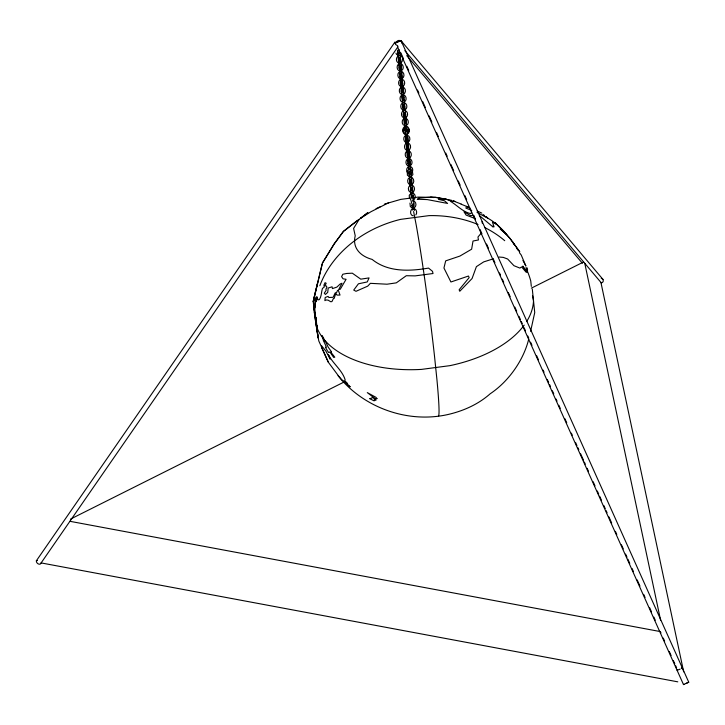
<?xml version="1.0" encoding="UTF-8"?>
<svg xmlns="http://www.w3.org/2000/svg" width="725" height="725" viewBox="0 0 725 725"><rect width="100%" height="100%" fill="white"/><g stroke="black" fill="none" stroke-linecap="round" stroke-linejoin="round"><path stroke-width="1.09" d="M402.357 59.677L402.085 61.598L400.508 62.867M406.462 131.678L407.332 130.246L407.35 131.334M408.873 129.893L409.009 130.382M413.368 195.968L413.313 195.542M403.127 130.409L403.453 128.977M404.767 130.273L405.601 129.258M407.296 130.527C406.689 127.808 406.616 122.67 404.178 120.151M408.936 130.527L408.61 131.95L407.033 133.228M408.392 169.36L409.226 168.345M408.673 172.414L409.852 171.317L411.138 172.088M408.954 129.766L408.954 130.255M413.295 196.076L413.368 197.961M407.414 155.449C410.785 153.356 408.8 147.483 406.544 145.272M409.933 179.936L409.344 174.544M397.427 50.65L397.762 53.26M404.65 129.177L405.483 128.035M409.978 203.073L410.341 206.625L412.534 208.048M314.197 305.461L313.943 308.977L315.873 323.305L314.269 312.112M313.653 303.567L315.031 316.009L313.245 301.908L314.034 299.561C314.324 301.129 312.702 308.352 314.849 307.69L315.91 297.196L316.997 296.634L316.354 301.219L317.224 297.73L318.112 299.896L319.372 299.597C321.619 296.19 321.266 292.184 322.453 288.387L324.147 287.227L323.984 284.97L325.063 282.668L326.178 283.257L324.863 285.831L326.458 286.003L326.884 287.453L325.924 289.157L326.141 290.381L324.283 293.172L325.425 294.45L327.727 292.374L328.189 288.033L332.077 286.801L332.431 288.595L336.844 287.118L340.215 283.973L342.01 283.239L338.765 289.493L340.252 289.266L346.079 279.288L343.052 278.808L341.593 276.651L342.816 274.24L346.74 273.461L352.323 273.189L360.778 279.161L369.07 277.902L367.267 281.934L358.431 283.801L353.728 290.072L355.993 291.305L367.738 286.139L370.375 283.33L387.023 284.209L396.312 282.859L406.29 275.718L415.135 275.881L433.024 273.524L432.508 271.34L428.529 268.087C409.489 271.368 388.002 272.265 372.115 259.405A44.479 26.598 -17.2 0 1 355.232 235.833L353.61 228.411L359.093 219.458L358.567 219.829L367.892 212.597L360.588 218.279L370.901 211.754L388.609 202.764M401.985 43.219C402.647 40.056 397.309 39.331 396.457 42.168L394.817 42.258L36.368 560.778C35.933 562.627 38.652 564.993 40.364 564.032L398.043 46.627M313.164 301.482L322.38 263.003L334.116 243.89L343.378 231.338L357.742 220.192M313.309 301.491L322.217 264.145M530.6 331.343L534.733 312.566L532.295 288.994M313.68 299.325L314.94 293.833M317.65 282.678L315.194 292.728M528.752 339.028C523.513 360.416 508.569 381.486 490.218 393.757C478.074 404.514 463.048 411.129 447.316 414.664C407.359 423.436 363.442 407.667 338.04 375.686M394.817 42.258L395.587 44.47L397.708 45.775M407.305 171.209L407.387 175.242L409.634 176.773M411.193 174.507L411.12 172.758M411.918 182.328L411.863 179.909M412.643 190.149L412.552 187.503M414.093 205.782L414.038 203.363M526.722 268.187L526.966 267.724L527.582 269.881L526.984 272.256L522.816 266.111L526.16 272.219L521.592 266.936L519.916 268.096L513.943 265.694L507.645 259.015L503.268 257.384L499.027 257.031M405.166 115.565L405.311 115.121L405.012 116.036M405.302 131.615L405.991 131.08L406.852 131.587M411.537 195.324C408.075 185.899 415.389 188.518 412.271 196.665M411.383 197.2L412.072 196.674M322.507 263.057L334.234 243.972L343.478 231.438L357.824 220.309M686.122 683.394L688.75 682.207L683.494 684.581L397.49 46.799M406.326 137.079L405.52 137.859L405.855 140.478M408.592 148.172L408.637 145.363L407.74 144.801M410.957 171.372L409.861 172.061L408.664 171.626M410.649 187.186L410.341 190.204L411.592 190.748M415.86 214.926C417.555 212.86 416.549 208.211 413.268 208.764M481.21 233.205L477.965 237.012L478.446 239.966L473.017 241.026L471.631 249.201L459.886 256.079L445.676 260.873L443.945 268.023L450.914 281.989L468.477 276.035L469.157 277.603L459.115 289.782L459.768 291.269L472.075 278.518L476.397 266.646L483.702 261.888L492.9 258.97M406.326 137.397L406.018 137.94L405.384 132.376M407.051 145.218C403.308 137.813 410.16 136.119 407.64 146.713M407.776 153.029C407.278 154.697 406.698 146.84 407.042 148.19M408.501 160.85L408.193 161.394L407.559 155.83M408.492 162.509L408.139 163.46M409.226 168.671L408.918 169.215L408.22 163.397M410.957 187.358C410.812 188.962 409.172 180.443 410.613 182.682M400.988 40.491L395.732 42.866L400.988 40.491L688.75 682.207M683.494 684.581L683.974 684.246M36.368 560.778L37.473 560.516M400.662 69.138L401.496 67.996L400.698 65.477M401.387 76.95L402.221 75.808L401.423 73.288M404.287 108.224L405.121 107.082L404.323 104.563M405.32 115.891L405.846 114.894L405.048 112.375M406.045 123.703L406.498 121.211L405.773 120.196M409.063 156.192L409.371 153.174L408.465 152.622M407.758 170.593L408.936 169.849M409.924 179.365L409.67 182.501L410.622 181.032L411.718 182.473L412.298 187.938L411.546 188.853M411.374 194.998L411.03 197.798M376.094 208.637L380.163 206.797M677.558 669.945L677.105 670.326L680.15 669.121M399.04 53.269C400.907 52.254 397.4 50.668 397.889 53.079M399.131 57.909C398.206 60.021 397.853 51.738 398.406 53.278M399.14 59.559L398.65 61.335M399.765 61.09L400.236 60.402L400.282 61.117M399.856 65.73C398.931 67.833 398.578 59.559 399.131 61.09M399.865 67.38C399.122 70.932 397.925 66.356 399.683 65.504M400.49 68.911L400.988 67.951L400.499 67.38M400.581 73.542C399.656 75.672 399.303 67.398 399.865 68.911M401.215 76.723L401.686 76.034L401.732 76.75M401.306 81.363C400.381 83.466 400.028 75.192 400.59 76.723M401.94 84.544L402.411 83.846L402.457 84.562M402.031 89.175C401.106 91.287 400.753 83.012 401.315 84.544M402.665 92.356C404.532 90.969 400.68 90.888 401.278 88.876M402.756 96.996C401.831 99.108 401.478 90.824 402.04 92.356M402.765 98.645L402.275 100.422M403.39 100.177L403.861 99.479L403.907 100.204M403.481 104.817C402.556 106.919 402.203 98.645 402.765 100.177M403.49 106.466C402.747 110.019 401.55 105.442 403.308 104.59M404.115 107.998L404.613 107.037L404.124 106.466M404.206 112.629C403.281 114.74 402.928 106.457 403.49 107.998M404.931 120.45C404.006 122.552 403.653 114.278 404.215 115.81M405.565 123.631L406.036 122.933L406.082 123.649M405.656 128.262C404.731 130.373 404.378 122.09 404.94 123.631M407.133 140.487L407.604 139.789L407.74 141.511M407.858 148.299L408.329 147.61L408.374 148.326M408.583 156.12L409.054 155.422L409.099 156.147M409.308 163.941L409.779 163.243L409.824 163.959M413.205 204.432C414.854 201.414 413.096 197.282 411.175 195.224M681.391 668.504L682.334 667.906L681.745 668.006M70.552 519.073L345.009 381.54M531.353 288.151L583.589 261.979M397.925 50.016L399.248 49.844M399.783 55.055L400.427 54.737M398.958 57.683L398.152 58.471L398.632 61.208M399.937 61.317L400.771 60.175L399.973 57.656M401.233 70.688C404.233 69.691 403.798 64.017 400.535 63.764M400.408 73.316L399.602 74.104L399.792 76.488L400.155 76.904L400.59 75.192L401.668 75.645L402.303 82.605L401.115 82.786L400.553 81.064M401.958 78.508C404.958 77.493 404.514 71.847 401.26 71.576M401.133 81.137C399.638 81.689 399.946 84.771 401.423 84.861M402.112 84.771L402.946 83.629L402.148 81.109M402.683 86.32C405.683 85.323 405.248 79.65 401.985 79.397M401.858 88.948C400.191 90.108 401.106 94.069 402.248 90.77M403.408 94.141C406.408 93.144 405.973 87.471 402.71 87.208M402.583 96.769L401.75 97.911L402.547 100.431M403.562 100.403L404.396 99.262L403.598 96.742M404.133 101.953C407.133 100.947 406.689 95.301 403.435 95.029M404.858 109.774C407.858 108.777 407.423 103.104 404.16 102.841M404.033 112.402C402.447 113.925 403.118 117.178 404.641 114.224C406.027 115.891 407.033 120.413 405.347 122.036M405.583 117.595C408.583 116.58 408.139 110.934 404.885 110.662M404.758 120.223L403.952 121.003L404.287 123.622M406.308 125.407C409.308 124.41 408.873 118.737 405.61 118.483M407.151 134.442C410.332 133.183 409.87 126.757 406.335 126.295M407.876 142.263C410.867 141.266 410.432 135.593 407.178 135.339M407.051 144.891L406.245 145.68L406.58 148.29M408.601 150.084C411.592 149.078 411.157 143.414 407.903 143.151M407.776 152.712L406.97 153.501L407.16 155.884M409.326 157.896C412.317 156.899 411.882 151.226 408.628 150.972M408.501 160.533L407.695 161.312L407.885 163.696M410.051 165.717C413.051 164.72 412.607 159.047 409.353 158.784M411.057 176.583L412.915 174.625L412.217 170.556M409.661 177.661C406.698 178.667 407.078 184.331 410.359 184.594M411.782 184.404C415.072 183.316 414.129 176.846 410.368 177.498M410.386 185.482C407.387 186.479 407.822 192.152 411.084 192.406M412.507 192.225C415.797 191.128 414.854 184.657 411.093 185.31M411.111 193.303L409.253 195.261L409.407 198.097M413.232 200.037C416.522 198.949 415.579 192.478 411.818 193.131M413.957 207.858C417.247 206.761 416.304 200.29 412.543 200.943M412.561 208.936C409.598 209.933 409.978 215.606 413.259 215.86M384.35 204.142L400.726 199.393L409.453 198.242A109.919 4.477 82.5 0 1 412.09 204.55M400.998 75.137C403.073 74.204 400.762 67.742 401.007 68.929M401.523 82.958L400.789 84.354M402.447 90.77C404.16 89.166 403.109 84.608 401.741 82.958M404.623 114.224C406.698 113.281 404.387 106.829 404.632 108.016M405.148 122.045L404.414 123.44M406.906 138.892L407.658 137.977L407.087 132.521M407.441 146.713L406.707 148.108M410.821 181.032C412.452 179.483 411.673 174.435 409.897 173.221M399.094 55.961C395.08 56.26 395.714 63.727 399.801 63.039M399.819 63.773C395.805 64.081 396.439 71.548 400.526 70.86M400.544 71.594C396.53 71.893 397.164 79.36 401.251 78.672M401.269 79.415C397.59 79.677 397.708 86.212 401.26 86.511M401.994 87.227C397.989 87.526 398.614 94.993 402.701 94.313M402.719 95.047C398.714 95.347 399.339 102.814 403.426 102.125M403.444 102.859C399.439 103.168 400.064 110.635 404.151 109.946M404.169 110.68C400.49 110.952 400.608 117.486 404.16 117.776M404.894 118.501C401.215 118.764 401.333 125.298 404.885 125.597M405.619 126.313C401.396 126.821 402.067 135.167 406.444 134.614M406.453 135.358C402.447 135.657 403.082 143.124 407.169 142.435M406.961 140.795C408.827 140.106 408.392 137.587 407.006 136.989M407.178 143.169C403.209 143.477 403.789 150.936 407.894 150.256M407.903 150.99C403.897 151.289 404.532 158.757 408.619 158.068M408.628 158.802C404.659 159.11 405.239 166.569 409.344 165.889M409.136 164.249C411.048 163.551 410.504 160.85 409.19 160.433M409.353 166.623C406.181 166.904 405.918 171.544 407.985 173.248M413.812 197.671L418.18 197.1L435.526 197.408L451.584 200.308M473.951 215.398L470.588 215.633L464.009 211.809L466.112 215.08L474.902 218.488M446.02 199.157L435.544 197.273L430.641 197.182L418.697 198.079L418.996 198.514L417.247 199.221L427.288 199.593L447.597 203.435L444.507 200.798L438.417 199.33L446.02 199.157L449.826 200.535M409.643 169.677L411.646 170.076M410.867 182.936L409.978 182.8M413.042 206.389L411.755 205.61M430.641 197.182L433.559 197.544M69.908 521.302L660.357 631.584L660.973 632.952M677.784 681.835L41.135 562.917A3.018 1.749 -5.3 0 0 41.343 562.464M398.36 55.245L396.493 54.339L395.959 53.115M399.81 55.943L400.499 56.079M399.973 69.228L399.43 69.083M400.698 77.04L400.155 76.904M403.598 108.315L403.055 108.17M404.323 116.127L403.78 115.991M406.281 129.168C407.894 129.349 404.967 130.563 405.103 129.023M405.773 131.769L404.867 131.207L404.659 129.059M405.61 133.418L403.752 132.512M410.078 166.605C414.754 167.149 412.761 176.057 408.057 173.302M409.915 168.254L410.767 168.698L410.894 170.321M400.78 75.137L399.901 73.696M404.405 114.224L403.526 112.783M406.698 138.892L405.819 137.451M408.148 154.525L407.187 152.64M410.604 181.032L409.797 179.954M411.329 188.853L410.45 187.413M411.338 190.494L410.694 189.995L410.649 190.684M412.063 198.315L411.419 197.807M412.797 206.136L412.144 205.628M471.748 210.44L465.903 208.111L466.583 206.371L470.054 208.184M601.233 278.4C603.925 278.599 604.016 282.551 601.351 282.913L404.84 50.623M461.317 204.087L452.926 200.816L454.901 201.441L450.298 201.215C457.14 205.229 462.641 211.89 470.752 213.648L471.649 212.198L471.25 211.727M461.136 204.196L468.296 207.105M469.365 207.667L467.543 206.924L469.41 207.867M477.141 210.957L481.808 213.114M402.873 88.93C403.444 88.513 405.03 102.968 402.003 96.697M409.471 175.06L408.855 174.344M519.743 251.738C510.074 238.335 500.132 223.826 484.78 216.648L477.032 212.352M396.457 42.168L397.001 42.449M399.756 57.909L400.2 58.363L400.082 57.846M399.774 59.559C401.786 61.262 401.179 70.769 399.094 65.431M400.481 65.73L400.925 66.174L400.807 65.658M401.206 73.542L401.65 73.995L401.532 73.479M401.931 81.363L402.375 81.807L402.185 80.847M402.656 89.175L403.1 89.628L402.91 88.658M403.381 96.996L403.825 97.449L403.707 96.932M403.399 98.645C405.103 100.186 405.248 109.285 402.801 104.962M404.106 104.817L404.55 105.261L404.432 104.744M404.831 112.629L405.275 113.082L405.157 112.565M405.556 120.45L406.009 120.894L405.882 120.377M406.281 128.262L406.743 128.805M407.124 137.306L407.568 137.75L407.377 136.789M407.849 145.118L408.293 145.571L408.103 144.601M408.574 152.939L409.018 153.383L408.827 152.422M408.583 154.588C410.586 156.283 410.033 165.835 407.912 160.452M409.299 160.76L409.743 161.204L409.625 160.687M409.308 162.4C411.002 163.932 411.193 173.076 408.719 168.726M410.024 168.572L410.468 169.025L410.35 168.508M413.223 204.541L414.419 210.477M483.004 214.446L484.608 215.588M479.352 215.506L493.027 226.979L492.565 226.209L494.078 226.862L492.447 222.212L496.389 224.152L495.329 222.666M500.241 229.073L506.757 234.746M486.221 216.73L487.753 217.989M519.408 252.644L521.23 255.037L525.906 266.057L524.664 263.701M495.238 222.774L510.001 238.371L519.617 251.811M338.158 375.45L328.733 362.79M407.214 130.128L407.097 129.394M401.659 41.452L602.992 279.433M406.743 55.635L582.42 263.293M338.856 376.302L341.656 379.71L347.619 383.724L344.701 380.562L345.127 379.719C342.1 369.977 332.811 363.615 328.343 354.525L330.156 359.111L325.915 351.136L321.556 345.698L321.719 347.764L328.298 362.319M486.067 216.847L486.439 217.364M516.508 248.05L517.877 250.007M512.502 241.633L514.007 244.289M522.933 260.411L524.229 262.876M412.743 210.123L412.19 205.782M408.646 128.941L408.855 129.648M403.417 131.995L403.209 131.288M328.425 362.246L318.819 340.995L317.278 333.029L314.84 309.457A109.919 90.67 -10.9 0 1 316.426 297.504M400.825 52.825L403.598 59.024M406.843 66.265L408.701 70.398M417.509 90.027L418.896 93.135M422.603 101.4L425.385 107.599M429.091 115.873L431.873 122.072M436.504 132.403L438.362 136.536M445.775 153.075L447.171 156.174M450.877 164.439L453.651 170.647M458.291 180.978L460.139 185.111M464.779 195.451L466.628 199.583M474.05 216.123L475.437 219.222M480.068 229.553L481.926 233.686M486.557 244.026L488.414 248.158M493.045 258.49L494.903 262.622M499.534 272.962L500.468 275.029M502.316 279.161L503.712 282.261M508.343 292.601L510.201 296.733M514.832 307.065L516.68 311.197M519 316.372L520.396 319.471M521.32 321.538L522.245 323.604M524.103 327.736L525.489 330.836M527.809 336.001L528.733 338.067M530.591 342.209L531.978 345.308M536.609 355.64L538.467 359.772M543.097 370.112L544.031 372.179M547.275 379.411L548.662 382.51M549.586 384.576L550.52 386.642M552.368 390.784L553.764 393.883M556.075 399.049L557.008 401.115M558.857 405.248L560.253 408.347M564.884 418.688L566.742 422.82M571.373 433.151L572.297 435.218M575.541 442.458L576.937 445.558M577.861 447.624L578.786 449.69M580.643 453.823L583.426 460.022M584.35 462.088L585.274 464.154M587.132 468.296L588.519 471.395M593.159 481.726L595.007 485.859M597.327 491.033L598.714 494.133M599.638 496.199L601.496 500.332M603.816 505.497L605.203 508.597M606.127 510.663L607.061 512.729M608.909 516.871L611.692 523.069M615.398 531.334L616.794 534.434M621.425 544.774L623.283 548.907M625.593 554.072L626.989 557.172M627.913 559.238L629.771 563.37M632.082 568.545L633.478 571.644M637.184 579.909L639.967 586.108M643.673 594.382L645.06 597.482M649.7 607.813L651.548 611.945M653.868 617.12L655.255 620.219M663.275 638.091L664.653 641.172M669.266 651.449L671.105 655.563M673.407 660.702L674.794 663.783M675.718 665.84L676.633 667.888M399.647 52.762L399.557 53.297M600.916 282.397L683.666 671.857M584.758 263.293L660.638 620.428M532.558 295.8L533.509 300.784A109.919 61.978 -5.9 0 1 526.613 321.592M482.034 221.669L482.343 223.3M413.612 211.528L416.295 225.466A109.919 4.477 82.5 0 1 434.465 355.739L436.903 379.311A109.919 4.477 82.5 0 1 438.589 415.815M314.523 313.282L316.444 323.232M316.834 325.226L317.595 329.204A109.919 61.978 -5.9 0 0 421.47 369.397L449.899 365.654A109.919 61.978 -5.9 0 0 524.202 325.126M398.369 57.61C399.085 62.015 401.967 56.804 399.946 54.62M402.04 79.804L402.103 80.339M402.765 87.616L402.828 88.151M398.297 57.103L398.016 54.52M399.022 64.915L398.741 62.341M399.747 72.736L399.557 71.159M405.665 118.891L405.737 119.426M401.922 96.189L401.641 93.607M402.647 104.001L402.366 101.427M408.021 144.094L407.831 142.526M404.822 127.455L404.541 124.872M405.665 136.49L405.384 133.917M407.115 152.132L406.834 149.549M407.84 159.944L407.559 157.37M408.565 167.765L408.284 165.182M407.223 135.747L407.106 134.705M400.399 80.022L400.191 77.974M401.124 87.834L400.916 85.786M408.673 151.38L408.556 150.338M409.398 159.201L409.281 158.159M410.123 167.013L410.006 165.971M403.299 111.287L403.091 109.239M404.024 119.108L403.816 117.06M411.138 177.888L410.921 175.84M411.863 185.7L411.646 183.652M413.313 201.333L413.105 199.293M406.317 143.777L406.109 141.728M414.038 209.153L413.83 207.105M409.498 178.105L409.29 176.057M410.223 185.917L410.105 184.875M410.948 193.738L410.74 191.69M412.398 209.371L412.19 207.323M531.316 286.384L530.763 281.028A109.919 90.67 -10.9 0 0 525.861 267.824M412.525 192.995L412.38 191.472M313.363 300.748L313.562 302.633M319.843 285.722A109.919 90.67 -10.9 0 1 400.553 219.376L428.973 215.633A109.919 90.67 -10.9 0 1 478.029 224.505M484.962 227.668A109.919 90.67 -10.9 0 1 504.727 240.691M316.009 317.722L315.955 319.643L315.484 317.931L317.106 328.543L316.009 317.722M374.336 399.847L374.173 400.88L369.496 398.614L371.807 398.17L372.179 397.309L374.916 398.822L375.94 400.39L374.336 399.847M335.738 293.507L334.189 298.401L333.4 298.564L331.923 301.618L330.654 301.718L328.144 300.159L326.051 299.969L324.882 300.648L325.19 297.477L328.044 296.425L328.86 297.486L333.119 297.313L335.149 292.963L336.717 292.365L337.515 290.435L338.321 290.218L340.016 295.057L337.043 295.093L335.738 293.507M331.379 351.679L331.026 352.386L334.796 357.208L333.699 357.461L329.902 351.969L328.724 352.595L327.401 350.746L325.398 347.248L326.168 347.456L326.042 346.251L323.359 340.406L322.108 335.675L323.522 337.85L324.356 341.158L325.099 340.614L328.153 347.094L331.379 351.679M376.955 398.641L375.777 399.131L367.285 392.606L375.931 397.309L376.955 398.641M350.084 386.769L345.472 382.909L350.084 386.769M318.302 337.388L315.91 323.848L318.402 338.339L318.302 337.388"/></g></svg>
